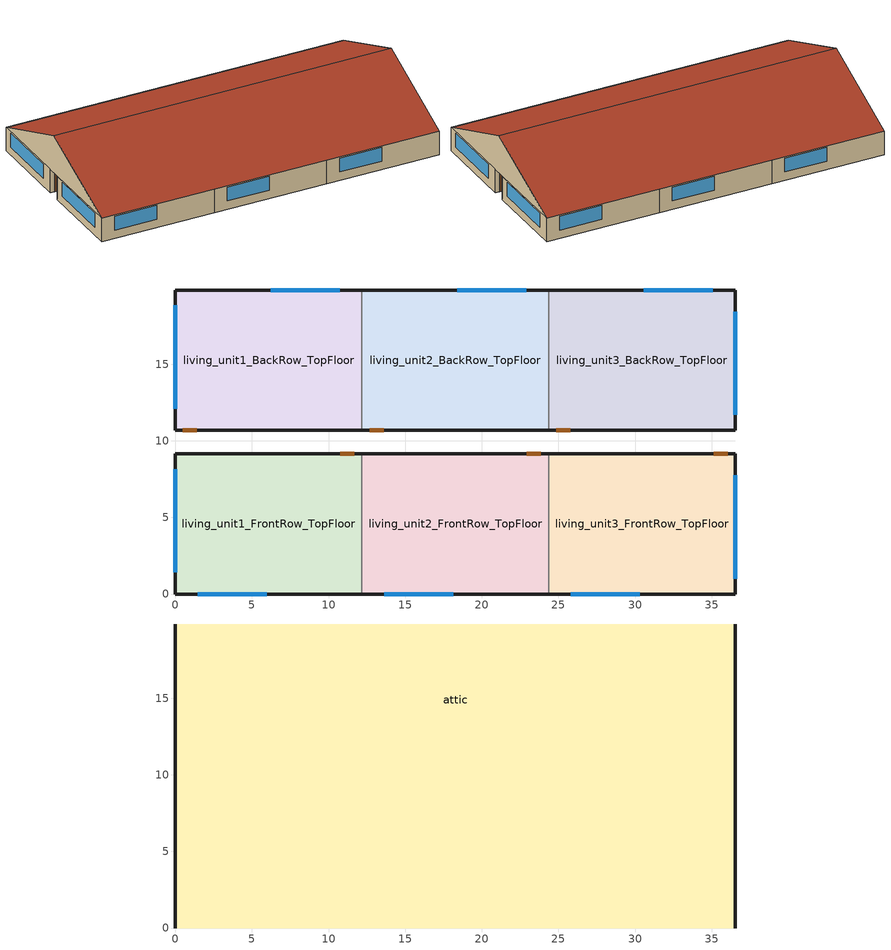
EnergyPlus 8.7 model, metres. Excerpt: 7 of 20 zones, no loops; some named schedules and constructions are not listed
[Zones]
living_unit3_BackRow_TopFloor
 floor to living_unit3_BackRow_MiddleFloor (ceiling-floor-layer): 36.54,10.68 24.36,10.68 24.36,19.84 36.54,19.84 z5.33
 wall outside (Exterior Wall): 24.36,10.68 36.54,10.68 36.54,19.84 24.36,19.84 z5.33:7.92
 wall to living_unit2_BackRow_TopFloor (interiorwall): 24.36,19.84 24.36,10.68 z5.33:7.92
 window (Exterior Window): 36.54,11.68 36.54,18.43 / 35.08,19.84 30.58,19.84 z6.25:7.77
 door (Exterior Door): 24.86,10.68 25.77,10.68 z5.33:7.47
 ceiling to attic (Interior Ceiling): 24.36,10.68 36.54,10.68 36.54,19.84 24.36,19.84 z7.92
living_unit3_FrontRow_TopFloor
 floor to living_unit3_FrontRow_MiddleFloor (ceiling-floor-layer): 36.54,0 24.36,0 24.36,9.16 36.54,9.16 z5.33
 wall outside (Exterior Wall): 24.36,0 36.54,0 36.54,9.16 24.36,9.16 z5.33:7.92
 wall to living_unit2_FrontRow_TopFloor (interiorwall): 24.36,9.16 24.36,0 z5.33:7.92
 window (Exterior Window): 36.54,1 36.54,7.75 / 25.82,0 30.32,0 z6.25:7.77
 door (Exterior Door): 36.04,9.16 35.12,9.16 z5.33:7.47
 ceiling to attic (Interior Ceiling): 24.36,0 36.54,0 36.54,9.16 24.36,9.16 z7.92
living_unit1_FrontRow_TopFloor
 floor to living_unit1_FrontRow_MiddleFloor (ceiling-floor-layer): 12.18,0 0,0 0,9.16 12.18,9.16 z5.33
 wall outside (Exterior Wall): 12.18,9.16 0,9.16 0,0 12.18,0 z5.33:7.92
 wall to living_unit2_FrontRow_TopFloor (interiorwall): 12.18,0 12.18,9.16 z5.33:7.92
 window (Exterior Window): 1.46,0 5.96,0 / 0,8.16 0,1.41 z6.25:7.77
 door (Exterior Door): 11.68,9.16 10.76,9.16 z5.33:7.47
 ceiling to attic (Interior Ceiling): 0,0 12.18,0 12.18,9.16 0,9.16 z7.92
living_unit2_BackRow_TopFloor
 floor to living_unit2_BackRow_MiddleFloor (ceiling-floor-layer): 24.36,10.68 12.18,10.68 12.18,19.84 24.36,19.84 z5.33
 wall outside (Exterior Wall): 12.18,10.68 24.36,10.68 / 24.36,19.84 12.18,19.84 z5.33:7.92
 wall to living_unit1_BackRow_TopFloor (interiorwall): 12.18,19.84 12.18,10.68 z5.33:7.92
 window (Exterior Window): 22.9,19.84 18.4,19.84 z6.25:7.77
 door (Exterior Door): 12.68,10.68 13.59,10.68 z5.33:7.47
 ceiling to attic (Interior Ceiling): 12.18,10.68 24.36,10.68 24.36,19.84 12.18,19.84 z7.92
living_unit2_FrontRow_TopFloor
 floor to living_unit2_FrontRow_MiddleFloor (ceiling-floor-layer): 24.36,0 12.18,0 12.18,9.16 24.36,9.16 z5.33
 wall outside (Exterior Wall): 12.18,0 24.36,0 / 24.36,9.16 12.18,9.16 z5.33:7.92
 window (Exterior Window): 13.64,0 18.14,0 z6.25:7.77
 door (Exterior Door): 23.86,9.16 22.94,9.16 z5.33:7.47
 ceiling to attic (Interior Ceiling): 12.18,0 24.36,0 24.36,9.16 12.18,9.16 z7.92
living_unit1_BackRow_TopFloor
 floor to living_unit1_BackRow_MiddleFloor (ceiling-floor-layer): 12.18,10.68 0,10.68 0,19.84 12.18,19.84 z5.33
 wall outside (Exterior Wall): 12.18,19.84 0,19.84 0,10.68 12.18,10.68 z5.33:7.92
 window (Exterior Window): 10.72,19.84 6.22,19.84 / 0,18.84 0,12.09 z6.25:7.77
 door (Exterior Door): 0.5,10.68 1.41,10.68 z5.33:7.47
 ceiling to attic (Interior Ceiling): 0,10.68 12.18,10.68 12.18,19.84 0,19.84 z7.92
attic
 wall outside (Gable_end): 36.54,0,7.92 36.54,19.84,7.92 36.54,9.92,12.05; 0,19.84,7.92 0,0,7.92 0,9.92,12.05
 roof outside (Exterior Roof): 36.54,19.84,7.92 0,19.84,7.92 0,9.92,12.05 36.54,9.92,12.05; 0,0,7.92 36.54,0,7.92 36.54,9.92,12.05 0,9.92,12.05
[Material]
Name | Roughness | Thickness {m} | Conductivity {W/m-K} | Density {kg/m3} | Specific Heat {J/kg-K} | Solar Absorptance | Thermal Absorptance | Visible Absorptance
wall_consol_layer | Rough | 0.1397 | 0.0596628 | 120.801 | 1036.26
sheathing_consol_layer | Rough | 0.0127 | 0.0940184 | 685.008 | 1172.332
ceil_consol_layer | Rough | 0.447739 | 0.0617176 | 41.9286 | 776.251
Asphalt_shingle | MediumRough | 0.00633985 | 0.08186 | 1121.29 | 1255.2 | 0.75
Stucco_1in | MediumSmooth | 0.0254001 | 1.39892 | 1922.21 | 878.64
Drywall_1/2in | MediumSmooth | 0.0127 | 0.16009 | 800.923 | 1087.84
OSB_5/8in | MediumSmooth | 0.015875 | 0.1163 | 544.627 | 1213.36
Lumber_2x4 | Rough | 0.0890016 | 0.115458 | 512.64 | 767.58 | 0.7 | 0.9 | 0.7
OSB_1/2in | MediumSmooth | 0.0127 | 0.1163 | 544.627 | 1213.36 | 0.7 | 0.9 | 0.7
door_const | Smooth | 0.0317022 | 0.0720096 | 512.64 | 767.58
[Material:NoMass]
Bldg_paper_felt: Roughness=Smooth; Thermal Resistance {m2-K/W}=0.0105666
[Material:AirGap]
Air_4_in_vert: Thermal Resistance {m2-K/W}=0.158499
[WindowMaterial:SimpleGlazingSystem]
Glass: U-Factor {W/m2-K}=1.817152; Solar Heat Gain Coefficient=0.4; Visible Transmittance=0.88
[Construction]
ceiling-floor-layer: Lumber_2x4
Exterior Wall: Stucco_1in, Bldg_paper_felt, sheathing_consol_layer, OSB_5/8in, wall_consol_layer, Drywall_1/2in
Interior Ceiling: ceil_consol_layer, Drywall_1/2in
interiorwall: Drywall_1/2in, OSB_5/8in, Drywall_1/2in
Exterior Roof: Asphalt_shingle, OSB_1/2in
Exterior Window: Glass
Exterior Door: door_const
Gable_end: Stucco_1in, Bldg_paper_felt, OSB_5/8in, Air_4_in_vert, Drywall_1/2in
[WindowProperty:ShadingControl]
Shades: Shading Type=InteriorBlind; Construction with Shading=window_w_blinds; Shading Control Type=OnIfScheduleAllows; Schedule=window_shades; Shading Control Is Scheduled=Yes; Glare Control Is Active=No
[Zone] Multiplier=1
attic; living_unit3_BackRow_TopFloor; living_unit3_FrontRow_TopFloor; living_unit1_FrontRow_TopFloor; living_unit2_BackRow_TopFloor; living_unit2_FrontRow_TopFloor; living_unit1_BackRow_TopFloor
[GroundHeatTransfer:Control]
gtp_control: Run Basement Preprocessor=no; Run Slab Preprocessor=yes
[GroundHeatTransfer:Slab:Materials]
NMAT: Number of materials=2; ALBEDO: Surface Albedo: No Snow=0.16; ALBEDO: Surface Albedo: Snow=0.4; EPSLW: Surface Emissivity: No Snow=0.9; EPSLW: Surface Emissivity: Snow=0.9; Z0: Surface Roughness: No Snow {cm}=0.75; Z0: Surface Roughness: Snow {cm}=0.05; HIN: Indoor HConv: Downward Flow {W/m2-K}=6; HIN: Indoor HConv: Upward {W/m2-K}=9
[GroundHeatTransfer:Slab:MatlProps]
RHO: Slab Material density {kg/m3}=2300; RHO: Soil Density {kg/m3}=1200; CP: Slab CP {J/kg-K}=650; CP: Soil CP {J/kg-K}=1200; TCON: Slab k {W/m-K}=0.9; TCON: Soil k {W/m-K}=1
[GroundHeatTransfer:Slab:BoundConds]
EVTR: Is surface evapotranspiration modeled=FALSE; FIXBC: is the lower boundary at a fixed temperature=TRUE; TDEEPin {C}=10; USRHflag: Is the ground surface h specified by the user?=FALSE
[GroundHeatTransfer:Slab:BldgProps]
IYRS: Number of years to iterate=10; Shape: Slab shape=0; HBLDG: Building height {m}=4; TIN1: January Indoor Average Temperature Setpoint {C}=22.22; TIN2: February Indoor Average Temperature Setpoint {C}=22.22; TIN3: March Indoor Average Temperature Setpoint {C}=22.22; TIN4: April Indoor Average Temperature Setpoint {C}=22.22; TIN5: May Indoor Average Temperature Setpoint {C}=22.22; TIN6: June Indoor Average Temperature Setpoint {C}=23.88; TIN7: July Indoor Average Temperature Setpoint {C}=23.88; TIN8: August Indoor Average Temperature Setpoint {C}=23.88; TIN9: September Indoor Average Temperature Setpoint {C}=23.88; TIN10: October Indoor Average Temperature Setpoint {C}=22.22; TIN11: November Indoor Average Temperature Setpoint {C}=22.22; TIN12: December Indoor Average Temperature Setpoint {C}=22.22; TINAmp: Daily Indoor sine wave variation amplitude {deltaC}=0; ConvTol: Convergence Tolerance=0.1
[GroundHeatTransfer:Slab:Insulation]
RINS: R value of under slab insulation {m2-K/W}=0; DINS: Width of strip of under slab insulation {m}=0; RVINS: R value of vertical insulation {m2-K/W}=1.761; ZVINS: Depth of vertical insulation {m}=1.5; IVINS: Flag: Is there vertical insulation=1
[GroundHeatTransfer:Slab:EquivalentSlab]
APRatio: The area to perimeter ratio for this slab {m}=2.84365; SLABDEPTH: Thickness of slab on grade {m}=0.1; CLEARANCE: Distance from edge of slab to domain edge {m}=15; ZCLEARANCE: Distance from bottom of slab to domain bottom {m}=15
[GroundHeatTransfer:Basement:SimParameters]
F: Multiplier for the ADI solution=0.1; IYRS: Maximum number of yearly iterations:=15
[GroundHeatTransfer:Basement:MatlProps]
NMAT: Number of materials in this domain=6; Density for Foundation Wall {kg/m3}=2243; density for Floor Slab {kg/m3}=2243; density for Ceiling {kg/m3}=311; density for Soil {kg/m3}=1500; density for Gravel {kg/m3}=2000; density for Wood {kg/m3}=449; Specific heat for foundation wall {J/kg-K}=880; Specific heat for floor slab {J/kg-K}=880; Specific heat for ceiling {J/kg-K}=1530; Specific heat for soil {J/kg-K}=840; Specific heat for gravel {J/kg-K}=720; Specific heat for wood {J/kg-K}=1530; Thermal conductivity for foundation wall {W/m-K}=1.4; Thermal conductivity for floor slab {W/m-K}=1.4; Thermal conductivity for ceiling {W/m-K}=0.09; thermal conductivity for soil {W/m-K}=1.1; thermal conductivity for gravel {W/m-K}=1.9; thermal conductivity for wood {W/m-K}=0.12
[GroundHeatTransfer:Basement:Insulation]
REXT: R Value of any exterior insulation {m2-K/W}=2.2893; INSFULL: Flag: Is the wall fully insulated?=True
[GroundHeatTransfer:Basement:SurfaceProps]
ALBEDO: Surface albedo for No snow conditions=0.16; ALBEDO: Surface albedo for snow conditions=0.4; EPSLN: Surface emissivity No Snow=0.94; EPSLN: Surface emissivity with Snow=0.86; VEGHT: Surface roughness No snow conditions {cm}=6; VEGHT: Surface roughness Snow conditions {cm}=0.25; PET: Flag, Potential evapotranspiration on?=False
[GroundHeatTransfer:Basement:BldgData]
DWALL: Wall thickness {m}=0.2; DSLAB: Floor slab thickness {m}=0.243828; DGRAVXY: Width of gravel pit beside basement wall {m}=0.3; DGRAVZN: Gravel depth extending above the floor slab {m}=0.2; DGRAVZP: Gravel depth below the floor slab {m}=0.1
[GroundHeatTransfer:Basement:Interior]
COND: Flag: Is the basement conditioned?=True; HIN: Downward convection only heat transfer coefficient {W/m2-K}=0.92; HIN: Upward convection only heat transfer coefficient {W/m2-K}=4.04; HIN: Horizontal convection only heat transfer coefficient {W/m2-K}=3.08; HIN: Downward combined (convection and radiation) heat transfer coefficient {W/m2-K}=6.13; HIN: Upward combined (convection and radiation) heat transfer coefficient {W/m2-K}=9.26; HIN: Horizontal combined (convection and radiation) heat transfer coefficient {W/m2-K}=8.29
[GroundHeatTransfer:Basement:ComBldg]
January average temperature {C}=21; February average temperature {C}=21; March average temperature {C}=21; April average temperature {C}=21; May average temperature {C}=24; June average temperature {C}=24; July average temperature {C}=24; August average temperature {C}=24; September average temperature {C}=24; October average temperature {C}=24; November average temperature {C}=21; December average temperature {C}=21; Daily variation sine wave amplitude {deltaC}=21
[GroundHeatTransfer:Basement:EquivSlab]
APRatio: The area to perimeter ratio for this slab {m}=8.57295; EquivSizing: Flag=True
[GroundHeatTransfer:Basement:EquivAutoGrid]
CLEARANCE: Distance from outside of wall to edge of 3-D ground domain {m}=15; SlabDepth: Thickness of the floor slab {m}=0.1; BaseDepth: Depth of the basement wall below grade {m}=1.21914
[People] Number of People Schedule=Occupancy_sch; Number of People Calculation Method=People; Number of People=2; Fraction Radiant=0; Sensible Heat Fraction=autocalculate; Activity Level Schedule=activity_sch; Enable ASHRAE 55 Comfort Warnings=No; Mean Radiant Temperature Calculation Type=ZoneAveraged
Name | Zone or ZoneList
people_unit1_FrontRow_TopFloor | living_unit1_FrontRow_TopFloor
people_unit2_FrontRow_TopFloor | living_unit2_FrontRow_TopFloor
people_unit3_FrontRow_TopFloor | living_unit3_FrontRow_TopFloor
people_unit1_BackRow_TopFloor | living_unit1_BackRow_TopFloor
people_unit2_BackRow_TopFloor | living_unit2_BackRow_TopFloor
people_unit3_BackRow_TopFloor | living_unit3_BackRow_TopFloor
[Lights] Schedule=LightingProfile_EELighting; Design Level Calculation Method=Watts/Area; Return Air Fraction=0; Fraction Radiant=0.6; Fraction Visible=0.2; Fraction Replaceable=0
Name | Zone or ZoneList | Watts per Zone Floor Area {W/m2}
Living Hardwired Lighting1_FrontRow_TopFloor | living_unit1_FrontRow_TopFloor | 0.736
Living Plug-in Lighting1_FrontRow_TopFloor | living_unit1_FrontRow_TopFloor | 0.288
Living Hardwired Lighting2_FrontRow_TopFloor | living_unit2_FrontRow_TopFloor | 0.736
Living Plug-in Lighting2_FrontRow_TopFloor | living_unit2_FrontRow_TopFloor | 0.288
Living Hardwired Lighting3_FrontRow_TopFloor | living_unit3_FrontRow_TopFloor | 0.736
Living Plug-in Lighting3_FrontRow_TopFloor | living_unit3_FrontRow_TopFloor | 0.288
Living Hardwired Lighting1_BackRow_TopFloor | living_unit1_BackRow_TopFloor | 0.736
Living Plug-in Lighting1_BackRow_TopFloor | living_unit1_BackRow_TopFloor | 0.288
Living Hardwired Lighting2_BackRow_TopFloor | living_unit2_BackRow_TopFloor | 0.736
Living Plug-in Lighting2_BackRow_TopFloor | living_unit2_BackRow_TopFloor | 0.288
Living Hardwired Lighting3_BackRow_TopFloor | living_unit3_BackRow_TopFloor | 0.736
Living Plug-in Lighting3_BackRow_TopFloor | living_unit3_BackRow_TopFloor | 0.288
[ElectricEquipment]
Name | Zone or ZoneList | Schedule | Design Level Calculation Method | Design Level {W} | Fraction Latent | Fraction Radiant | Fraction Lost | Watts per Zone Floor Area {W/m2}
Refrigerator1_FrontRow_TopFloor | living_unit1_FrontRow_TopFloor | Refrigerator | EquipmentLevel | 91.094 | 0 | 0 | 0
Misc Elec Load1_FrontRow_TopFloor | living_unit1_FrontRow_TopFloor | MiscPlugLoad | Watts/Area |  | 0.062439 | 0.411909 | 0.251045 | 2.46
Clothes Washer1_FrontRow_TopFloor | living_unit1_FrontRow_TopFloor | ClothesWasher | EquipmentLevel | 29.5818 | 0 | 0.48 | 0.2
Clothes Dryer1_FrontRow_TopFloor | living_unit1_FrontRow_TopFloor | ClothesDryer | EquipmentLevel | 222.113 | 0.05 | 0.09 | 0.8
Dishwasher1_FrontRow_TopFloor | living_unit1_FrontRow_TopFloor | Dishwasher | EquipmentLevel | 68.3276 | 0.15 | 0.36 | 0.25
Misc Elec Load21_FrontRow_TopFloor | living_unit1_FrontRow_TopFloor | always_avail | EquipmentLevel | 121.881 | 0.062439 | 0.411909 | 0.251045
Cooking Range1_FrontRow_TopFloor | living_unit1_FrontRow_TopFloor | CookingRange | EquipmentLevel | 248.498 | 0.3 | 0.24 | 0.3
Misc Gas Load1_FrontRow_TopFloor | living_unit1_FrontRow_TopFloor | MiscPlugLoad | Watts/Area |  | 0.062439 | 0.411909 | 0.251045 | 0.297
Refrigerator2_FrontRow_TopFloor | living_unit2_FrontRow_TopFloor | Refrigerator | EquipmentLevel | 91.094 | 0 | 0 | 0
Misc Elec Load2_FrontRow_TopFloor | living_unit2_FrontRow_TopFloor | MiscPlugLoad | Watts/Area |  | 0.062439 | 0.411909 | 0.251045 | 2.46
Clothes Washer2_FrontRow_TopFloor | living_unit2_FrontRow_TopFloor | ClothesWasher | EquipmentLevel | 29.5818 | 0 | 0.48 | 0.2
Clothes Dryer2_FrontRow_TopFloor | living_unit2_FrontRow_TopFloor | ClothesDryer | EquipmentLevel | 222.113 | 0.05 | 0.09 | 0.8
Dishwasher2_FrontRow_TopFloor | living_unit2_FrontRow_TopFloor | Dishwasher | EquipmentLevel | 68.3276 | 0.15 | 0.36 | 0.25
Misc Elec Load22_FrontRow_TopFloor | living_unit2_FrontRow_TopFloor | always_avail | EquipmentLevel | 121.881 | 0.062439 | 0.411909 | 0.251045
Cooking Range2_FrontRow_TopFloor | living_unit2_FrontRow_TopFloor | CookingRange | EquipmentLevel | 248.498 | 0.3 | 0.24 | 0.3
Misc Gas Load2_FrontRow_TopFloor | living_unit2_FrontRow_TopFloor | MiscPlugLoad | Watts/Area |  | 0.062439 | 0.411909 | 0.251045 | 0.297
Refrigerator3_FrontRow_TopFloor | living_unit3_FrontRow_TopFloor | Refrigerator | EquipmentLevel | 91.094 | 0 | 0 | 0
Misc Elec Load3_FrontRow_TopFloor | living_unit3_FrontRow_TopFloor | MiscPlugLoad | Watts/Area |  | 0.062439 | 0.411909 | 0.251045 | 2.46
Clothes Washer3_FrontRow_TopFloor | living_unit3_FrontRow_TopFloor | ClothesWasher | EquipmentLevel | 29.5818 | 0 | 0.48 | 0.2
Clothes Dryer3_FrontRow_TopFloor | living_unit3_FrontRow_TopFloor | ClothesDryer | EquipmentLevel | 222.113 | 0.05 | 0.09 | 0.8
Dishwasher3_FrontRow_TopFloor | living_unit3_FrontRow_TopFloor | Dishwasher | EquipmentLevel | 68.3276 | 0.15 | 0.36 | 0.25
Misc Elec Load23_FrontRow_TopFloor | living_unit3_FrontRow_TopFloor | always_avail | EquipmentLevel | 121.881 | 0.062439 | 0.411909 | 0.251045
Cooking Range3_FrontRow_TopFloor | living_unit3_FrontRow_TopFloor | CookingRange | EquipmentLevel | 248.498 | 0.3 | 0.24 | 0.3
Misc Gas Load3_FrontRow_TopFloor | living_unit3_FrontRow_TopFloor | MiscPlugLoad | Watts/Area |  | 0.062439 | 0.411909 | 0.251045 | 0.297
Refrigerator1_BackRow_TopFloor | living_unit1_BackRow_TopFloor | Refrigerator | EquipmentLevel | 91.094 | 0 | 0 | 0
Misc Elec Load1_BackRow_TopFloor | living_unit1_BackRow_TopFloor | MiscPlugLoad | Watts/Area |  | 0.062439 | 0.411909 | 0.251045 | 2.46
Clothes Washer1_BackRow_TopFloor | living_unit1_BackRow_TopFloor | ClothesWasher | EquipmentLevel | 29.5818 | 0 | 0.48 | 0.2
Clothes Dryer1_BackRow_TopFloor | living_unit1_BackRow_TopFloor | ClothesDryer | EquipmentLevel | 222.113 | 0.05 | 0.09 | 0.8
Dishwasher1_BackRow_TopFloor | living_unit1_BackRow_TopFloor | Dishwasher | EquipmentLevel | 68.3276 | 0.15 | 0.36 | 0.25
Misc Elec Load21_BackRow_TopFloor | living_unit1_BackRow_TopFloor | always_avail | EquipmentLevel | 121.881 | 0.062439 | 0.411909 | 0.251045
Cooking Range1_BackRow_TopFloor | living_unit1_BackRow_TopFloor | CookingRange | EquipmentLevel | 248.498 | 0.3 | 0.24 | 0.3
Misc Gas Load1_BackRow_TopFloor | living_unit1_BackRow_TopFloor | MiscPlugLoad | Watts/Area |  | 0.062439 | 0.411909 | 0.251045 | 0.297
Refrigerator2_BackRow_TopFloor | living_unit2_BackRow_TopFloor | Refrigerator | EquipmentLevel | 91.094 | 0 | 0 | 0
Misc Elec Load2_BackRow_TopFloor | living_unit2_BackRow_TopFloor | MiscPlugLoad | Watts/Area |  | 0.062439 | 0.411909 | 0.251045 | 2.46
Clothes Washer2_BackRow_TopFloor | living_unit2_BackRow_TopFloor | ClothesWasher | EquipmentLevel | 29.5818 | 0 | 0.48 | 0.2
Clothes Dryer2_BackRow_TopFloor | living_unit2_BackRow_TopFloor | ClothesDryer | EquipmentLevel | 222.113 | 0.05 | 0.09 | 0.8
Dishwasher2_BackRow_TopFloor | living_unit2_BackRow_TopFloor | Dishwasher | EquipmentLevel | 68.3276 | 0.15 | 0.36 | 0.25
Misc Elec Load22_BackRow_TopFloor | living_unit2_BackRow_TopFloor | always_avail | EquipmentLevel | 121.881 | 0.062439 | 0.411909 | 0.251045
Cooking Range2_BackRow_TopFloor | living_unit2_BackRow_TopFloor | CookingRange | EquipmentLevel | 248.498 | 0.3 | 0.24 | 0.3
Misc Gas Load2_BackRow_TopFloor | living_unit2_BackRow_TopFloor | MiscPlugLoad | Watts/Area |  | 0.062439 | 0.411909 | 0.251045 | 0.297
Refrigerator3_BackRow_TopFloor | living_unit3_BackRow_TopFloor | Refrigerator | EquipmentLevel | 91.094 | 0 | 0 | 0
Misc Elec Load3_BackRow_TopFloor | living_unit3_BackRow_TopFloor | MiscPlugLoad | Watts/Area |  | 0.062439 | 0.411909 | 0.251045 | 2.46
Clothes Washer3_BackRow_TopFloor | living_unit3_BackRow_TopFloor | ClothesWasher | EquipmentLevel | 29.5818 | 0 | 0.48 | 0.2
Clothes Dryer3_BackRow_TopFloor | living_unit3_BackRow_TopFloor | ClothesDryer | EquipmentLevel | 222.113 | 0.05 | 0.09 | 0.8
Dishwasher3_BackRow_TopFloor | living_unit3_BackRow_TopFloor | Dishwasher | EquipmentLevel | 68.3276 | 0.15 | 0.36 | 0.25
Misc Elec Load23_BackRow_TopFloor | living_unit3_BackRow_TopFloor | always_avail | EquipmentLevel | 121.881 | 0.062439 | 0.411909 | 0.251045
Cooking Range3_BackRow_TopFloor | living_unit3_BackRow_TopFloor | CookingRange | EquipmentLevel | 248.498 | 0.3 | 0.24 | 0.3
Misc Gas Load3_BackRow_TopFloor | living_unit3_BackRow_TopFloor | MiscPlugLoad | Watts/Area |  | 0.062439 | 0.411909 | 0.251045 | 0.297
[ZoneInfiltration:EffectiveLeakageArea] Schedule=always_avail
Name | Zone | Effective Air Leakage Area {cm2} | Stack Coefficient | Wind Coefficient
Living_ShermanGrimsrud_unit1_FrontRow_TopFloor | living_unit1_FrontRow_TopFloor | 107.349 | 0.00029 | 0.000231
Living_ShermanGrimsrud_unit2_FrontRow_TopFloor | living_unit2_FrontRow_TopFloor | 94.527 | 0.00029 | 0.000231
Living_ShermanGrimsrud_unit3_FrontRow_TopFloor | living_unit3_FrontRow_TopFloor | 107.349 | 0.00029 | 0.000231
Living_ShermanGrimsrud_unit1_BackRow_TopFloor | living_unit1_BackRow_TopFloor | 107.349 | 0.00029 | 0.000231
Living_ShermanGrimsrud_unit2_BackRow_TopFloor | living_unit2_BackRow_TopFloor | 94.527 | 0.00029 | 0.000231
Living_ShermanGrimsrud_unit3_BackRow_TopFloor | living_unit3_BackRow_TopFloor | 107.349 | 0.00029 | 0.000231
AtticVent | attic | 3330 | 0.000435 | 0.000271
[ZoneVentilation:DesignFlowRate] Schedule=always_avail; Design Flow Rate Calculation Method=Flow/Zone; Design Flow Rate {m3/s}=0.0212525; Ventilation Type=Exhaust; Fan Pressure Rise {Pa}=0; Fan Total Efficiency=1; Constant Term Coefficient=1; Temperature Term Coefficient=0; Velocity Term Coefficient=0; Velocity Squared Term Coefficient=0; Minimum Indoor Temperature {C}=-100; Maximum Indoor Temperature {C}=100; Delta Temperature {deltaC}=-100; Minimum Outdoor Temperature {C}=-100; Maximum Outdoor Temperature {C}=100; Maximum Wind Speed {m/s}=40
Name | Zone or ZoneList
Ventilation_unit1_FrontRow_TopFloor | living_unit1_FrontRow_TopFloor
Ventilation_unit2_FrontRow_TopFloor | living_unit2_FrontRow_TopFloor
Ventilation_unit3_FrontRow_TopFloor | living_unit3_FrontRow_TopFloor
Ventilation_unit1_BackRow_TopFloor | living_unit1_BackRow_TopFloor
Ventilation_unit2_BackRow_TopFloor | living_unit2_BackRow_TopFloor
Ventilation_unit3_BackRow_TopFloor | living_unit3_BackRow_TopFloor
[Exterior:Lights]
Name | Schedule | Design Level {W}
Exterior-Lights_unit1_FrontRow_BottomFloor; Exterior-Lights_unit2_FrontRow_BottomFloor; Exterior-Lights_unit3_FrontRow_BottomFloor; Exterior-Lights_unit1_BackRow_BottomFloor; Exterior-Lights_unit2_BackRow_BottomFloor; Exterior-Lights_unit3_BackRow_BottomFloor; Exterior-Lights_unit1_FrontRow_MiddleFloor; Exterior-Lights_unit2_FrontRow_MiddleFloor; Exterior-Lights_unit3_FrontRow_MiddleFloor; Exterior-Lights_unit1_BackRow_MiddleFloor | ExteriorLightingProfile | 29
Garage-Lights_unit1_FrontRow_BottomFloor; Garage-Lights_unit2_FrontRow_BottomFloor; Garage-Lights_unit3_FrontRow_BottomFloor; Garage-Lights_unit1_BackRow_BottomFloor; Garage-Lights_unit2_BackRow_BottomFloor; Garage-Lights_unit3_BackRow_BottomFloor; Garage-Lights_unit1_FrontRow_MiddleFloor; Garage-Lights_unit2_FrontRow_MiddleFloor; Garage-Lights_unit3_FrontRow_MiddleFloor; Garage-Lights_unit1_BackRow_MiddleFloor | LightingProfile_EELighting | 5.86
